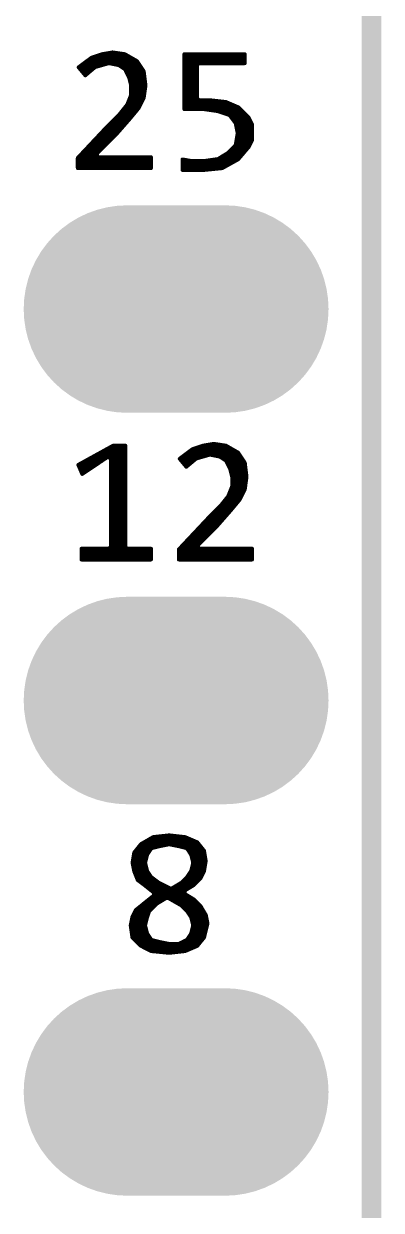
# Model space of a CAD drawing. Extents: x 17.6 to 58.9, y 21.2 to 90.7.
# Drawn here: x 48.54 to 50.86, y 51 to 58.7 of the extents above; entities that cross this region are included whole.
import ezdxf

# ---------------------------------------------------------------- set-up
doc = ezdxf.new("R2010")
doc.units = 0
doc.header["$MEASUREMENT"] = 0
doc.layers.get('0').update_dxf_attribs({"linetype": 'CONTINUOUS'})
doc.layers.add('SILKTOP_PHO', color=251, linetype='CONTINUOUS')

# ---------------------------------------------------------------- blocks, each defined once
blk = doc.blocks.new('ROUND_1')
at = {"const_width": 0.0127}
blk.add_lwpolyline([(-0.00635, 0, 1), (0.00635, 0, 1)], format="xyb", close=True, dxfattribs=at)
blk = doc.blocks.new('OBLONG_245')
at = {"const_width": 1.3462}
blk.add_lwpolyline([(0.3175, 0), (-0.3175, 0)], dxfattribs=at)
at = {"const_width": 0.6731}
for points in [[(-0.65405, 0, 1), (0.01905, 0, 1)], [(-0.01905, 0, 1), (0.65405, 0, 1)]]:
    blk.add_lwpolyline(points, format="xyb", close=True, dxfattribs=at)

msp = doc.modelspace()

# ---------------------------------------------------------------- linework, layer by layer
at = {"const_width": 0.127}
msp.add_lwpolyline([(50.8, 25.900126), (50.8, 73.159874)], dxfattribs=at)
at = {"layer": 'SILKTOP_PHO'}
for points, const_width in [([(50.8, 25.900126), (50.8, 73.159874)], 0.127), ([(49.11725, 58.51017), (49.048416, 58.498486)], 0.0254), ([(49.0728, 58.434732), (49.0728, 58.50255)], 0.0254), ([(49.0982, 58.439304), (49.0982, 58.506868)], 0.0254), ([(49.196498, 58.49874), (49.11725, 58.51017)], 0.0254), ([(49.1236, 58.434224), (49.1236, 58.509154)], 0.0254), ([(49.149, 58.429144), (49.149, 58.505598)], 0.0254), ([(49.1744, 58.416444), (49.1744, 58.501788)], 0.0254), ([(49.275238, 58.453782), (49.196498, 58.49874)], 0.0254), ([(48.979836, 58.475626), (48.896524, 58.413396)], 0.0254), ([(48.9204, 58.384694), (48.9204, 58.431176)], 0.0254), ([(48.9458, 58.366914), (48.9458, 58.450226)], 0.0254), ([(48.9712, 58.387996), (48.9712, 58.469276)], 0.0254), ([(49.048416, 58.498486), (48.979836, 58.475626)], 0.0254), ([(48.9966, 58.409332), (48.9966, 58.481214)], 0.0254), ([(49.005998, 58.415682), (49.089564, 58.439558)], 0.0254), ([(49.022, 58.420254), (49.022, 58.48985)], 0.0254), ([(49.0474, 58.42762), (49.0474, 58.498232)], 0.0254), ([(49.089564, 58.439558), (49.09566, 58.439812)], 0.0254), ([(49.09566, 58.439812), (49.15535, 58.427874)], 0.0254), ([(49.15535, 58.427874), (49.159922, 58.426096)], 0.0254), ([(49.159922, 58.426096), (49.195736, 58.40222)], 0.0254), ([(49.1998, 58.397648), (49.1998, 58.496708)], 0.0254), ([(49.2252, 58.345578), (49.2252, 58.48223)], 0.0254), ([(49.2506, 58.106056), (49.2506, 58.467752)], 0.0254), ([(49.319688, 58.38698), (49.275238, 58.453782)], 0.0254), ([(49.276, 58.136536), (49.276, 58.452766)], 0.0254), ([(49.976024, 58.498232), (49.583594, 58.498232)], 0.0254), ([(49.583594, 58.498232), (49.583594, 58.141616)], 0.0254), ([(49.6062, 58.141616), (49.6062, 58.498232)], 0.0254), ([(49.6316, 58.141616), (49.6316, 58.498232)], 0.0254), ([(49.657, 58.141616), (49.657, 58.498232)], 0.0254), ([(49.665636, 58.427366), (49.678336, 58.440066)], 0.0254), ([(49.665636, 58.212482), (49.665636, 58.427366)], 0.0254), ([(49.678336, 58.440066), (49.976024, 58.440066)], 0.0254), ([(49.6824, 58.440066), (49.6824, 58.498232)], 0.0254), ([(49.7078, 58.440066), (49.7078, 58.498232)], 0.0254), ([(49.7332, 58.440066), (49.7332, 58.498232)], 0.0254), ([(49.7586, 58.440066), (49.7586, 58.498232)], 0.0254), ([(49.784, 58.440066), (49.784, 58.498232)], 0.0254), ([(49.8094, 58.440066), (49.8094, 58.498232)], 0.0254), ([(49.8348, 58.440066), (49.8348, 58.498232)], 0.0254), ([(49.8602, 58.440066), (49.8602, 58.498232)], 0.0254), ([(49.8856, 58.440066), (49.8856, 58.498232)], 0.0254), ([(49.911, 58.440066), (49.911, 58.498232)], 0.0254), ([(49.9364, 58.440066), (49.9364, 58.498232)], 0.0254), ([(49.9618, 58.440066), (49.9618, 58.498232)], 0.0254), ([(49.976024, 58.440066), (49.976024, 58.498232)], 0.0254), ([(48.896524, 58.413396), (48.939704, 58.36158)], 0.0254), ([(48.939704, 58.36158), (49.001426, 58.413142)], 0.0254), ([(49.001426, 58.413142), (49.005998, 58.415682)], 0.0254), ([(49.195736, 58.40222), (49.200054, 58.39714)], 0.0254), ([(49.200054, 58.39714), (49.22393, 58.349388)], 0.0254), ([(49.22393, 58.349388), (49.224946, 58.346848)], 0.0254), ([(49.224946, 58.346848), (49.236884, 58.299096)], 0.0254), ([(49.3014, 58.179716), (49.3014, 58.414666)], 0.0254), ([(49.331118, 58.296048), (49.319688, 58.38698)], 0.0254), ([(49.236884, 58.299096), (49.237138, 58.296048)], 0.0254), ([(49.237138, 58.296048), (49.237138, 58.236358)], 0.0254), ([(49.319688, 58.216292), (49.331118, 58.296048)], 0.0254), ([(49.3268, 58.266076), (49.3268, 58.330592)], 0.0254), ([(49.236376, 58.231532), (49.2125, 58.171842)], 0.0254), ([(49.2252, 58.075576), (49.2252, 58.203846)], 0.0254), ([(49.237138, 58.236358), (49.236376, 58.231532)], 0.0254), ([(49.285398, 58.147712), (49.319688, 58.216292)], 0.0254), ([(49.678336, 58.199782), (49.665636, 58.212482)], 0.0254), ([(49.749202, 58.199782), (49.678336, 58.199782)], 0.0254), ([(49.6824, 58.141616), (49.6824, 58.199782)], 0.0254), ([(49.7078, 58.141616), (49.7078, 58.199782)], 0.0254), ([(49.7332, 58.139076), (49.7332, 58.199782)], 0.0254), ([(49.854104, 58.188098), (49.749202, 58.199782)], 0.0254), ([(49.7586, 58.135266), (49.7586, 58.198766)], 0.0254), ([(49.784, 58.13171), (49.784, 58.195972)], 0.0254), ([(49.8094, 58.126376), (49.8094, 58.193178)], 0.0254), ([(49.210468, 58.168794), (49.162716, 58.109104)], 0.0254), ([(49.1744, 58.017664), (49.1744, 58.123582)], 0.0254), ([(49.1998, 58.04662), (49.1998, 58.155332)], 0.0254), ([(49.2125, 58.171842), (49.210468, 58.168794)], 0.0254), ([(49.226724, 58.077354), (49.285398, 58.147712)], 0.0254), ([(49.583594, 58.141616), (49.71415, 58.141616)], 0.0254), ([(49.71415, 58.141616), (49.715928, 58.141362)], 0.0254), ([(49.715928, 58.141362), (49.799494, 58.129424)], 0.0254), ([(49.799494, 58.129424), (49.80178, 58.128916)], 0.0254), ([(49.80178, 58.128916), (49.873408, 58.10504)], 0.0254), ([(49.8348, 58.117994), (49.8348, 58.19013)], 0.0254), ([(49.933606, 58.154062), (49.854104, 58.188098)], 0.0254), ([(49.8602, 58.109358), (49.8602, 58.185558)], 0.0254), ([(49.8856, 58.092594), (49.8856, 58.174636)], 0.0254), ([(49.911, 58.058558), (49.911, 58.163714)], 0.0254), ([(50.002186, 58.085482), (49.933606, 58.154062)], 0.0254), ([(49.9364, 57.820814), (49.9364, 58.151268)], 0.0254), ([(49.9618, 57.850278), (49.9618, 58.125868)], 0.0254), ([(49.161954, 58.108088), (49.078388, 58.024522)], 0.0254), ([(49.0982, 57.936892), (49.0982, 58.044334)], 0.0254), ([(49.1236, 57.962292), (49.1236, 58.069734)], 0.0254), ([(49.143666, 57.982358), (49.226724, 58.077354)], 0.0254), ([(49.149, 57.988454), (49.149, 58.095134)], 0.0254), ([(49.162716, 58.109104), (49.161954, 58.108088)], 0.0254), ([(49.873408, 58.10504), (49.879504, 58.100722)], 0.0254), ([(49.879504, 58.100722), (49.915318, 58.05297)], 0.0254), ([(49.915318, 58.05297), (49.917604, 58.04789)], 0.0254), ([(49.917604, 58.04789), (49.929542, 57.9882)], 0.0254), ([(49.9872, 57.879996), (49.9872, 58.100468)], 0.0254), ([(50.023776, 58.042302), (50.002186, 58.085482)], 0.0254), ([(50.0126, 57.918604), (50.0126, 58.064654)], 0.0254), ([(50.023776, 57.940956), (50.023776, 58.042302)], 0.0254), ([(49.078388, 58.024522), (48.890936, 57.825386)], 0.0254), ([(49.012602, 57.851294), (49.143666, 57.982358)], 0.0254), ([(49.022, 57.860692), (49.022, 57.964578)], 0.0254), ([(49.0474, 57.886092), (49.0474, 57.991502)], 0.0254), ([(49.0728, 57.911492), (49.0728, 58.01868)], 0.0254), ([(49.929542, 57.983628), (49.917604, 57.912)], 0.0254), ([(49.929542, 57.9882), (49.929796, 57.98566)], 0.0254), ([(49.929796, 57.98566), (49.929542, 57.983628)], 0.0254), ([(48.9458, 57.7596), (48.9458, 57.883552)], 0.0254), ([(48.9712, 57.7596), (48.9712, 57.91073)], 0.0254), ([(48.9966, 57.7596), (48.9966, 57.937654)], 0.0254), ([(49.914048, 57.904888), (49.866296, 57.857136)], 0.0254), ([(49.911, 57.804304), (49.911, 57.90184)], 0.0254), ([(49.917604, 57.912), (49.914048, 57.904888)], 0.0254), ([(49.932844, 57.816496), (50.001932, 57.897268)], 0.0254), ([(50.001932, 57.897268), (50.023776, 57.940956)], 0.0254), ([(48.890936, 57.825386), (48.890936, 57.7596)], 0.0254), ([(48.895, 57.7596), (48.895, 57.829704)], 0.0254), ([(48.9204, 57.7596), (48.9204, 57.856628)], 0.0254), ([(49.021492, 57.829704), (49.012602, 57.851294)], 0.0254), ([(49.366932, 57.829704), (49.021492, 57.829704)], 0.0254), ([(49.022, 57.7596), (49.022, 57.829704)], 0.0254), ([(49.0474, 57.7596), (49.0474, 57.829704)], 0.0254), ([(49.0728, 57.7596), (49.0728, 57.829704)], 0.0254), ([(49.0982, 57.7596), (49.0982, 57.829704)], 0.0254), ([(49.1236, 57.7596), (49.1236, 57.829704)], 0.0254), ([(49.149, 57.7596), (49.149, 57.829704)], 0.0254), ([(49.1744, 57.7596), (49.1744, 57.829704)], 0.0254), ([(49.1998, 57.7596), (49.1998, 57.829704)], 0.0254), ([(49.2252, 57.7596), (49.2252, 57.829704)], 0.0254), ([(49.2506, 57.7596), (49.2506, 57.829704)], 0.0254), ([(49.276, 57.7596), (49.276, 57.829704)], 0.0254), ([(49.3014, 57.7596), (49.3014, 57.829704)], 0.0254), ([(49.3268, 57.7596), (49.3268, 57.829704)], 0.0254), ([(49.3522, 57.7596), (49.3522, 57.829704)], 0.0254), ([(49.366932, 57.7596), (49.366932, 57.829704)], 0.0254), ([(49.628298, 57.805828), (49.571656, 57.81548)], 0.0254), ([(49.571656, 57.81548), (49.571656, 57.747662)], 0.0254), ([(49.5808, 57.747662), (49.5808, 57.813956)], 0.0254), ([(49.6062, 57.747662), (49.6062, 57.809638)], 0.0254), ([(49.630584, 57.805828), (49.628298, 57.805828)], 0.0254), ([(49.71415, 57.805828), (49.630584, 57.805828)], 0.0254), ([(49.6316, 57.747662), (49.6316, 57.805828)], 0.0254), ([(49.657, 57.747662), (49.657, 57.805828)], 0.0254), ([(49.6824, 57.747662), (49.6824, 57.805828)], 0.0254), ([(49.7078, 57.747662), (49.7078, 57.805828)], 0.0254), ([(49.715928, 57.805828), (49.71415, 57.805828)], 0.0254), ([(49.799494, 57.817766), (49.715928, 57.805828)], 0.0254), ([(49.7332, 57.74944), (49.7332, 57.808368)], 0.0254), ([(49.7586, 57.75198), (49.7586, 57.811924)], 0.0254), ([(49.784, 57.75452), (49.784, 57.81548)], 0.0254), ([(49.804066, 57.819544), (49.799494, 57.817766)], 0.0254), ([(49.863756, 57.855358), (49.804066, 57.819544)], 0.0254), ([(49.8094, 57.75706), (49.8094, 57.822592)], 0.0254), ([(49.829466, 57.759092), (49.932844, 57.816496)], 0.0254), ([(49.8348, 57.76214), (49.8348, 57.837832)], 0.0254), ([(49.8602, 57.77611), (49.8602, 57.853072)], 0.0254), ([(49.866296, 57.857136), (49.863756, 57.855358)], 0.0254), ([(49.8856, 57.790334), (49.8856, 57.87644)], 0.0254), ([(48.890936, 57.7596), (49.366932, 57.7596)], 0.0254), ([(49.571656, 57.747662), (49.713388, 57.747662)], 0.0254), ([(49.713388, 57.747662), (49.829466, 57.759092)], 0.0254), ([(49.120298, 55.958232), (48.894492, 55.834026)], 0.0254), ([(49.1998, 55.958232), (49.120298, 55.958232)], 0.0254), ([(49.1236, 55.2196), (49.1236, 55.958232)], 0.0254), ([(49.149, 55.2196), (49.149, 55.958232)], 0.0254), ([(49.1744, 55.2196), (49.1744, 55.958232)], 0.0254), ([(49.1998, 55.302404), (49.1998, 55.958232)], 0.0254), ([(49.1998, 55.2196), (49.1998, 55.958232)], 0.0254), ([(49.70526, 55.958486), (49.636426, 55.935626)], 0.0254), ([(49.77384, 55.97017), (49.70526, 55.958486)], 0.0254), ([(49.7078, 55.888636), (49.7078, 55.958994)], 0.0254), ([(49.7332, 55.895748), (49.7332, 55.963312)], 0.0254), ([(49.7586, 55.898542), (49.7586, 55.96763)], 0.0254), ([(49.853088, 55.95874), (49.77384, 55.97017)], 0.0254), ([(49.784, 55.893462), (49.784, 55.968646)], 0.0254), ([(49.8094, 55.888382), (49.8094, 55.96509)], 0.0254), ([(49.8348, 55.873904), (49.8348, 55.96128)], 0.0254), ([(49.932082, 55.913782), (49.853088, 55.95874)], 0.0254), ([(48.919638, 55.775098), (49.086008, 55.886096)], 0.0254), ([(48.9966, 55.826406), (48.9966, 55.89016)], 0.0254), ([(49.022, 55.84317), (49.022, 55.90413)], 0.0254), ([(49.0474, 55.860188), (49.0474, 55.9181)], 0.0254), ([(49.0728, 55.877206), (49.0728, 55.93207)], 0.0254), ([(49.086008, 55.886096), (49.10582, 55.875428)], 0.0254), ([(49.0982, 55.887112), (49.0982, 55.94604)], 0.0254), ([(49.636426, 55.935626), (49.553368, 55.873396)], 0.0254), ([(49.5808, 55.840376), (49.5808, 55.89397)], 0.0254), ([(49.6062, 55.829962), (49.6062, 55.91302)], 0.0254), ([(49.6316, 55.851044), (49.6316, 55.93207)], 0.0254), ([(49.657, 55.87238), (49.657, 55.942484)], 0.0254), ([(49.662842, 55.875682), (49.746408, 55.899558)], 0.0254), ([(49.6824, 55.88127), (49.6824, 55.95112)], 0.0254), ([(49.746408, 55.899558), (49.75225, 55.899812)], 0.0254), ([(49.75225, 55.899812), (49.812194, 55.887874)], 0.0254), ([(49.812194, 55.887874), (49.816512, 55.886096)], 0.0254), ([(49.816512, 55.886096), (49.852326, 55.86222)], 0.0254), ([(49.8602, 55.850282), (49.8602, 55.954676)], 0.0254), ([(49.8856, 55.790846), (49.8856, 55.940198)], 0.0254), ([(49.911, 55.570374), (49.911, 55.92572)], 0.0254), ([(49.976532, 55.84698), (49.932082, 55.913782)], 0.0254), ([(49.9364, 55.600854), (49.9364, 55.907178)], 0.0254), ([(48.894492, 55.834026), (48.919638, 55.775098)], 0.0254), ([(48.895, 55.832756), (48.895, 55.83428)], 0.0254), ([(48.9204, 55.775606), (48.9204, 55.84825)], 0.0254), ([(48.9458, 55.79237), (48.9458, 55.86222)], 0.0254), ([(48.9712, 55.809388), (48.9712, 55.87619)], 0.0254), ([(49.10582, 55.875428), (49.10582, 55.302404)], 0.0254), ([(49.553368, 55.873396), (49.596294, 55.82158)], 0.0254), ([(49.5554, 55.870856), (49.5554, 55.87492)], 0.0254), ([(49.596294, 55.82158), (49.65827, 55.873142)], 0.0254), ([(49.65827, 55.873142), (49.662842, 55.875682)], 0.0254), ([(49.852326, 55.86222), (49.856644, 55.85714)], 0.0254), ([(49.856644, 55.85714), (49.88052, 55.809388)], 0.0254), ([(49.88052, 55.809388), (49.881536, 55.806848)], 0.0254), ([(49.881536, 55.806848), (49.893474, 55.759096)], 0.0254), ([(49.9618, 55.647082), (49.9618, 55.869078)], 0.0254), ([(49.987708, 55.756048), (49.976532, 55.84698)], 0.0254), ([(49.893474, 55.759096), (49.893982, 55.756048)], 0.0254), ([(49.893982, 55.756048), (49.893982, 55.696358)], 0.0254), ([(49.976532, 55.676292), (49.987708, 55.756048)], 0.0254), ([(49.9872, 55.751984), (49.9872, 55.761128)], 0.0254), ([(49.892966, 55.691532), (49.86909, 55.631842)], 0.0254), ([(49.8856, 55.539894), (49.8856, 55.67299)], 0.0254), ([(49.893982, 55.696358), (49.892966, 55.691532)], 0.0254), ([(49.942242, 55.607712), (49.976532, 55.676292)], 0.0254), ([(49.867312, 55.628794), (49.81956, 55.569104)], 0.0254), ([(49.8348, 55.481728), (49.8348, 55.588154)], 0.0254), ([(49.8602, 55.510684), (49.8602, 55.619904)], 0.0254), ([(49.86909, 55.631842), (49.867312, 55.628794)], 0.0254), ([(49.883568, 55.537354), (49.942242, 55.607712)], 0.0254), ([(49.818544, 55.568088), (49.735232, 55.484522)], 0.0254), ([(49.7586, 55.400702), (49.7586, 55.50789)], 0.0254), ([(49.784, 55.426102), (49.784, 55.53329)], 0.0254), ([(49.800256, 55.442358), (49.883568, 55.537354)], 0.0254), ([(49.8094, 55.452772), (49.8094, 55.55869)], 0.0254), ([(49.81956, 55.569104), (49.818544, 55.568088)], 0.0254), ([(49.735232, 55.484522), (49.54778, 55.285386)], 0.0254), ([(49.669192, 55.311294), (49.800256, 55.442358)], 0.0254), ([(49.6824, 55.324502), (49.6824, 55.428388)], 0.0254), ([(49.7078, 55.349902), (49.7078, 55.455566)], 0.0254), ([(49.7332, 55.375302), (49.7332, 55.48249)], 0.0254), ([(49.6062, 55.2196), (49.6062, 55.347616)], 0.0254), ([(49.6316, 55.2196), (49.6316, 55.37454)], 0.0254), ([(49.657, 55.2196), (49.657, 55.401464)], 0.0254), ([(49.09312, 55.289704), (48.914812, 55.289704)], 0.0254), ([(48.914812, 55.289704), (48.914812, 55.2196)], 0.0254), ([(48.9204, 55.2196), (48.9204, 55.289704)], 0.0254), ([(48.9458, 55.2196), (48.9458, 55.289704)], 0.0254), ([(48.9712, 55.2196), (48.9712, 55.289704)], 0.0254), ([(48.9966, 55.2196), (48.9966, 55.289704)], 0.0254), ([(49.022, 55.2196), (49.022, 55.289704)], 0.0254), ([(49.0474, 55.2196), (49.0474, 55.289704)], 0.0254), ([(49.0728, 55.2196), (49.0728, 55.289704)], 0.0254), ([(49.10582, 55.302404), (49.09312, 55.289704)], 0.0254), ([(49.0982, 55.2196), (49.0982, 55.29072)], 0.0254), ([(49.2125, 55.289704), (49.1998, 55.302404)], 0.0254), ([(49.366932, 55.289704), (49.2125, 55.289704)], 0.0254), ([(49.2252, 55.2196), (49.2252, 55.289704)], 0.0254), ([(49.2506, 55.2196), (49.2506, 55.289704)], 0.0254), ([(49.276, 55.2196), (49.276, 55.289704)], 0.0254), ([(49.3014, 55.2196), (49.3014, 55.289704)], 0.0254), ([(49.3268, 55.2196), (49.3268, 55.289704)], 0.0254), ([(49.3522, 55.2196), (49.3522, 55.289704)], 0.0254), ([(49.366932, 55.2196), (49.366932, 55.289704)], 0.0254), ([(49.54778, 55.285386), (49.54778, 55.2196)], 0.0254), ([(49.5554, 55.2196), (49.5554, 55.293514)], 0.0254), ([(49.5808, 55.2196), (49.5808, 55.320438)], 0.0254), ([(49.678336, 55.289704), (49.669192, 55.311294)], 0.0254), ([(50.023776, 55.289704), (49.678336, 55.289704)], 0.0254), ([(49.6824, 55.2196), (49.6824, 55.289704)], 0.0254), ([(49.7078, 55.2196), (49.7078, 55.289704)], 0.0254), ([(49.7332, 55.2196), (49.7332, 55.289704)], 0.0254), ([(49.7586, 55.2196), (49.7586, 55.289704)], 0.0254), ([(49.784, 55.2196), (49.784, 55.289704)], 0.0254), ([(49.8094, 55.2196), (49.8094, 55.289704)], 0.0254), ([(49.8348, 55.2196), (49.8348, 55.289704)], 0.0254), ([(49.8602, 55.2196), (49.8602, 55.289704)], 0.0254), ([(49.8856, 55.2196), (49.8856, 55.289704)], 0.0254), ([(49.911, 55.2196), (49.911, 55.289704)], 0.0254), ([(49.9364, 55.2196), (49.9364, 55.289704)], 0.0254), ([(49.9618, 55.2196), (49.9618, 55.289704)], 0.0254), ([(49.9872, 55.2196), (49.9872, 55.289704)], 0.0254), ([(50.0126, 55.2196), (50.0126, 55.289704)], 0.0254), ([(50.023776, 55.2196), (50.023776, 55.289704)], 0.0254), ([(48.914812, 55.2196), (49.366932, 55.2196)], 0.0254), ([(49.54778, 55.2196), (50.023776, 55.2196)], 0.0254), ([(49.381156, 53.41874), (49.301908, 53.373274)], 0.0254), ([(49.484534, 53.43017), (49.381156, 53.41874)], 0.0254), ([(49.403, 53.354986), (49.403, 53.421026)], 0.0254), ([(49.4284, 53.361082), (49.4284, 53.42382)], 0.0254), ([(49.4538, 53.366162), (49.4538, 53.426614)], 0.0254), ([(49.4792, 53.371242), (49.4792, 53.429408)], 0.0254), ([(49.588674, 53.418486), (49.484534, 53.43017)], 0.0254), ([(49.5046, 53.368194), (49.5046, 53.427884)], 0.0254), ([(49.53, 53.363114), (49.53, 53.42509)], 0.0254), ([(49.5554, 53.35778), (49.5554, 53.422296)], 0.0254), ([(49.5808, 53.35143), (49.5808, 53.419502)], 0.0254), ([(49.667668, 53.384704), (49.588674, 53.418486)], 0.0254), ([(49.301908, 53.373274), (49.257712, 53.318156)], 0.0254), ([(49.276, 53.15077), (49.276, 53.341016)], 0.0254), ([(49.3014, 53.124608), (49.3014, 53.372766)], 0.0254), ([(49.3268, 53.105304), (49.3268, 53.387498)], 0.0254), ([(49.342802, 53.306726), (49.366678, 53.34254)], 0.0254), ([(49.3522, 53.32095), (49.3522, 53.401976)], 0.0254), ([(49.366678, 53.34254), (49.374044, 53.347874)], 0.0254), ([(49.374044, 53.347874), (49.421796, 53.359812)], 0.0254), ([(49.3776, 53.348636), (49.3776, 53.416708)], 0.0254), ([(49.421796, 53.359812), (49.422304, 53.359812)], 0.0254), ([(49.422304, 53.359812), (49.481994, 53.37175)], 0.0254), ([(49.481994, 53.37175), (49.487074, 53.37175)], 0.0254), ([(49.487074, 53.37175), (49.546764, 53.359812)], 0.0254), ([(49.546764, 53.359812), (49.547272, 53.359812)], 0.0254), ([(49.547272, 53.359812), (49.595024, 53.347874)], 0.0254), ([(49.595024, 53.347874), (49.602644, 53.34254)], 0.0254), ([(49.602644, 53.34254), (49.62652, 53.306726)], 0.0254), ([(49.6062, 53.337206), (49.6062, 53.41112)], 0.0254), ([(49.6316, 53.289454), (49.6316, 53.400198)], 0.0254), ([(49.657, 53.119782), (49.657, 53.389276)], 0.0254), ([(49.711356, 53.330094), (49.667668, 53.384704)], 0.0254), ([(49.6824, 53.145182), (49.6824, 53.366416)], 0.0254), ([(49.257712, 53.318156), (49.24679, 53.252116)], 0.0254), ([(49.2506, 53.232812), (49.2506, 53.27523)], 0.0254), ([(49.329086, 53.25491), (49.341024, 53.302662)], 0.0254), ([(49.341024, 53.302662), (49.342802, 53.306726)], 0.0254), ([(49.62652, 53.306726), (49.628298, 53.302662)], 0.0254), ([(49.628298, 53.302662), (49.640236, 53.25491)], 0.0254), ([(49.7078, 53.189378), (49.7078, 53.334666)], 0.0254), ([(49.711102, 53.196236), (49.722532, 53.2638)], 0.0254), ([(49.722532, 53.2638), (49.711356, 53.330094)], 0.0254), ([(49.24679, 53.252116), (49.257966, 53.195728)], 0.0254), ([(49.257966, 53.195728), (49.280064, 53.14061)], 0.0254), ([(49.329086, 53.248814), (49.329086, 53.25491)], 0.0254), ([(49.341024, 53.201062), (49.329086, 53.248814)], 0.0254), ([(49.342802, 53.196998), (49.341024, 53.201062)], 0.0254), ([(49.366678, 53.161184), (49.342802, 53.196998)], 0.0254), ([(49.62652, 53.196998), (49.602644, 53.161184)], 0.0254), ([(49.628298, 53.201062), (49.62652, 53.196998)], 0.0254), ([(49.640236, 53.248814), (49.628298, 53.201062)], 0.0254), ([(49.6316, 53.099462), (49.6316, 53.214524)], 0.0254), ([(49.640236, 53.25491), (49.640236, 53.248814)], 0.0254), ([(49.689004, 53.15204), (49.711102, 53.196236)], 0.0254), ([(49.280064, 53.14061), (49.325022, 53.106828)], 0.0254), ([(49.3522, 53.084984), (49.3522, 53.182774)], 0.0254), ([(49.369472, 53.158136), (49.366678, 53.161184)], 0.0254), ([(49.417224, 53.122322), (49.369472, 53.158136)], 0.0254), ([(49.3776, 53.064664), (49.3776, 53.15204)], 0.0254), ([(49.403, 52.985162), (49.403, 53.13299)], 0.0254), ([(49.419256, 53.121052), (49.417224, 53.122322)], 0.0254), ([(49.490884, 53.085238), (49.419256, 53.121052)], 0.0254), ([(49.4284, 53.001418), (49.4284, 53.11648)], 0.0254), ([(49.562766, 53.12156), (49.503076, 53.085746)], 0.0254), ([(49.5554, 52.980336), (49.5554, 53.117242)], 0.0254), ([(49.565306, 53.123592), (49.562766, 53.12156)], 0.0254), ([(49.60112, 53.159406), (49.565306, 53.123592)], 0.0254), ([(49.5808, 53.066696), (49.5808, 53.139086)], 0.0254), ([(49.602644, 53.161184), (49.60112, 53.159406)], 0.0254), ([(49.6062, 53.084222), (49.6062, 53.166518)], 0.0254), ([(49.643792, 53.106828), (49.689004, 53.15204)], 0.0254), ([(49.384966, 53.03901), (49.267872, 52.945284)], 0.0254), ([(49.325022, 53.106828), (49.325276, 53.106574)], 0.0254), ([(49.325276, 53.106574), (49.384966, 53.058822)], 0.0254), ([(49.3776, 52.959762), (49.3776, 53.032914)], 0.0254), ([(49.384966, 53.058822), (49.384966, 53.03901)], 0.0254), ([(49.4538, 53.016658), (49.4538, 53.10378)], 0.0254), ([(49.4792, 53.024024), (49.4792, 53.09108)], 0.0254), ([(49.503076, 53.085746), (49.490884, 53.085238)], 0.0254), ([(49.5046, 53.009546), (49.5046, 53.086762)], 0.0254), ([(49.53, 52.994814), (49.53, 53.102002)], 0.0254), ([(49.5808, 52.958746), (49.5808, 53.055012)], 0.0254), ([(49.585626, 53.071776), (49.643792, 53.106828)], 0.0254), ([(49.585626, 53.049932), (49.585626, 53.071776)], 0.0254), ([(49.643792, 53.01488), (49.585626, 53.049932)], 0.0254), ([(49.6062, 52.93106), (49.6062, 53.037486)], 0.0254), ([(49.3014, 52.712874), (49.3014, 52.971954)], 0.0254), ([(49.3268, 52.700174), (49.3268, 52.992274)], 0.0254), ([(49.3522, 52.930552), (49.3522, 53.012594)], 0.0254), ([(49.356264, 52.938426), (49.404016, 52.986178)], 0.0254), ([(49.404016, 52.986178), (49.406302, 52.98821)], 0.0254), ([(49.406302, 52.98821), (49.466246, 53.024024)], 0.0254), ([(49.466246, 53.024024), (49.478946, 53.024024)], 0.0254), ([(49.478946, 53.024024), (49.562512, 52.976272)], 0.0254), ([(49.562512, 52.976272), (49.565306, 52.97424)], 0.0254), ([(49.565306, 52.97424), (49.60112, 52.938426)], 0.0254), ([(49.6316, 52.883308), (49.6316, 53.022246)], 0.0254), ([(49.689512, 52.969414), (49.643792, 53.01488)], 0.0254), ([(49.657, 52.708556), (49.657, 53.001926)], 0.0254), ([(49.6824, 52.731416), (49.6824, 52.976526)], 0.0254), ([(49.723294, 52.912772), (49.689512, 52.969414)], 0.0254), ([(49.246028, 52.901342), (49.234852, 52.845462)], 0.0254), ([(49.267872, 52.945284), (49.246028, 52.901342)], 0.0254), ([(49.2506, 52.76342), (49.2506, 52.91074)], 0.0254), ([(49.276, 52.73802), (49.276, 52.951634)], 0.0254), ([(49.329086, 52.849018), (49.341024, 52.89677)], 0.0254), ([(49.341024, 52.89677), (49.341278, 52.897786)], 0.0254), ([(49.341278, 52.897786), (49.353216, 52.9336)], 0.0254), ([(49.353216, 52.9336), (49.356264, 52.938426)], 0.0254), ([(49.60112, 52.938426), (49.602644, 52.936648)], 0.0254), ([(49.602644, 52.936648), (49.62652, 52.900834)], 0.0254), ([(49.62652, 52.900834), (49.628298, 52.89677)], 0.0254), ([(49.628298, 52.89677), (49.640236, 52.849018)], 0.0254), ([(49.7078, 52.763166), (49.7078, 52.93868)], 0.0254), ([(49.734216, 52.858162), (49.723294, 52.912772)], 0.0254), ([(49.234852, 52.845462), (49.245774, 52.768246)], 0.0254), ([(49.329086, 52.842922), (49.329086, 52.849018)], 0.0254), ([(49.341024, 52.79517), (49.329086, 52.842922)], 0.0254), ([(49.640236, 52.842922), (49.628298, 52.79517)], 0.0254), ([(49.6316, 52.697634), (49.6316, 52.808378)], 0.0254), ([(49.640236, 52.849018), (49.640236, 52.842922)], 0.0254), ([(49.711864, 52.767992), (49.734216, 52.858162)], 0.0254), ([(49.7332, 52.853844), (49.7332, 52.863496)], 0.0254), ([(49.245774, 52.768246), (49.301146, 52.713128)], 0.0254), ([(49.342802, 52.791106), (49.341024, 52.79517)], 0.0254), ([(49.366678, 52.755292), (49.342802, 52.791106)], 0.0254), ([(49.3522, 52.687474), (49.3522, 52.776882)], 0.0254), ([(49.374044, 52.749958), (49.366678, 52.755292)], 0.0254), ([(49.421796, 52.73802), (49.374044, 52.749958)], 0.0254), ([(49.3776, 52.67833), (49.3776, 52.749196)], 0.0254), ([(49.403, 52.67579), (49.403, 52.742846)], 0.0254), ([(49.422304, 52.73802), (49.421796, 52.73802)], 0.0254), ([(49.481994, 52.726082), (49.422304, 52.73802)], 0.0254), ([(49.4284, 52.67325), (49.4284, 52.73675)], 0.0254), ([(49.4538, 52.67071), (49.4538, 52.73167)], 0.0254), ([(49.4792, 52.66817), (49.4792, 52.72659)], 0.0254), ([(49.484534, 52.725828), (49.481994, 52.726082)], 0.0254), ([(49.544224, 52.725828), (49.484534, 52.725828)], 0.0254), ([(49.5046, 52.669948), (49.5046, 52.725828)], 0.0254), ([(49.53, 52.672742), (49.53, 52.725828)], 0.0254), ([(49.550066, 52.727098), (49.544224, 52.725828)], 0.0254), ([(49.597818, 52.750974), (49.550066, 52.727098)], 0.0254), ([(49.5554, 52.675536), (49.5554, 52.729892)], 0.0254), ([(49.5808, 52.67833), (49.5808, 52.742592)], 0.0254), ([(49.602644, 52.755292), (49.597818, 52.750974)], 0.0254), ([(49.62652, 52.791106), (49.602644, 52.755292)], 0.0254), ([(49.6062, 52.686712), (49.6062, 52.760626)], 0.0254), ([(49.628298, 52.79517), (49.62652, 52.791106)], 0.0254), ([(49.667668, 52.713128), (49.711864, 52.767992)], 0.0254), ([(49.301146, 52.713128), (49.36871, 52.679092)], 0.0254), ([(49.36871, 52.679092), (49.484534, 52.667662)], 0.0254), ([(49.484534, 52.667662), (49.588674, 52.679092)], 0.0254), ([(49.588674, 52.679092), (49.667668, 52.713128)], 0.0254)]:
    msp.add_lwpolyline(points, dxfattribs=dict(at, const_width=const_width))

# ---------------------------------------------------------------- block references
for p in [(49.53, 56.844946), (49.53, 54.304946), (49.53, 51.764946)]:
    msp.add_blockref('OBLONG_245', p)
for p in [(49.0728, 58.50255), (49.0982, 58.506868), (49.11725, 58.51017), (49.1236, 58.509154), (49.149, 58.505598), (49.1744, 58.501788), (49.196498, 58.49874), (48.9204, 58.431176), (48.9458, 58.450226), (48.9712, 58.469276), (48.979836, 58.475626), (48.9966, 58.481214), (49.022, 58.48985), (49.0474, 58.498232), (49.0474, 58.42762), (49.048416, 58.498486), (49.0728, 58.434732), (49.089564, 58.439558), (49.09566, 58.439812), (49.0982, 58.439304), (49.1236, 58.434224), (49.149, 58.429144), (49.15535, 58.427874), (49.159922, 58.426096), (49.1998, 58.496708), (49.2252, 58.48223), (49.2506, 58.467752), (49.275238, 58.453782), (49.276, 58.452766), (49.583594, 58.498232), (49.6062, 58.498232), (49.6316, 58.498232), (49.657, 58.498232), (49.665636, 58.427366), (49.678336, 58.440066), (49.6824, 58.498232), (49.6824, 58.440066), (49.7078, 58.498232), (49.7078, 58.440066), (49.7332, 58.498232), (49.7332, 58.440066), (49.7586, 58.498232), (49.7586, 58.440066), (49.784, 58.498232), (49.784, 58.440066), (49.8094, 58.498232), (49.8094, 58.440066), (49.8348, 58.498232), (49.8348, 58.440066), (49.8602, 58.498232), (49.8602, 58.440066), (49.8856, 58.498232), (49.8856, 58.440066), (49.911, 58.498232), (49.911, 58.440066), (49.9364, 58.498232), (49.9364, 58.440066), (49.9618, 58.498232), (49.9618, 58.440066), (49.976024, 58.498232), (49.976024, 58.440066), (48.896524, 58.413396), (48.9204, 58.384694), (48.939704, 58.36158), (48.9458, 58.366914), (48.9712, 58.387996), (48.9966, 58.409332), (49.001426, 58.413142), (49.005998, 58.415682), (49.022, 58.420254), (49.1744, 58.416444), (49.195736, 58.40222), (49.1998, 58.397648), (49.200054, 58.39714), (49.22393, 58.349388), (49.224946, 58.346848), (49.2252, 58.345578), (49.3014, 58.414666), (49.319688, 58.38698), (49.236884, 58.299096), (49.237138, 58.296048), (49.3268, 58.330592), (49.331118, 58.296048), (49.2252, 58.203846), (49.236376, 58.231532), (49.237138, 58.236358), (49.319688, 58.216292), (49.3268, 58.266076), (49.665636, 58.212482), (49.678336, 58.199782), (49.6824, 58.199782), (49.7078, 58.199782), (49.7332, 58.199782), (49.749202, 58.199782), (49.7586, 58.198766), (49.784, 58.195972), (49.8094, 58.193178), (49.1744, 58.123582), (49.1998, 58.155332), (49.210468, 58.168794), (49.2125, 58.171842), (49.276, 58.136536), (49.285398, 58.147712), (49.3014, 58.179716), (49.583594, 58.141616), (49.6062, 58.141616), (49.6316, 58.141616), (49.657, 58.141616), (49.6824, 58.141616), (49.7078, 58.141616), (49.71415, 58.141616), (49.715928, 58.141362), (49.7332, 58.139076), (49.7586, 58.135266), (49.784, 58.13171), (49.799494, 58.129424), (49.80178, 58.128916), (49.8094, 58.126376), (49.8348, 58.19013), (49.8348, 58.117994), (49.854104, 58.188098), (49.8602, 58.185558), (49.8856, 58.174636), (49.911, 58.163714), (49.933606, 58.154062), (49.9364, 58.151268), (49.9618, 58.125868), (49.0982, 58.044334), (49.1236, 58.069734), (49.149, 58.095134), (49.161954, 58.108088), (49.162716, 58.109104), (49.1998, 58.04662), (49.2252, 58.075576), (49.226724, 58.077354), (49.2506, 58.106056), (49.8602, 58.109358), (49.873408, 58.10504), (49.879504, 58.100722), (49.8856, 58.092594), (49.911, 58.058558), (49.915318, 58.05297), (49.917604, 58.04789), (49.9872, 58.100468), (50.002186, 58.085482), (50.0126, 58.064654), (50.023776, 58.042302), (50.023776, 58.042302), (49.022, 57.964578), (49.0474, 57.991502), (49.0728, 58.01868), (49.078388, 58.024522), (49.1236, 57.962292), (49.143666, 57.982358), (49.149, 57.988454), (49.1744, 58.017664), (49.929542, 57.9882), (49.929542, 57.983628), (49.929796, 57.98566), (48.9458, 57.883552), (48.9712, 57.91073), (48.9966, 57.937654), (49.0474, 57.886092), (49.0728, 57.911492), (49.0982, 57.936892), (49.911, 57.90184), (49.914048, 57.904888), (49.917604, 57.912), (50.001932, 57.897268), (50.0126, 57.918604), (50.023776, 57.940956), (48.890936, 57.825386), (48.895, 57.829704), (48.9204, 57.856628), (49.012602, 57.851294), (49.021492, 57.829704), (49.022, 57.860692), (49.022, 57.829704), (49.0474, 57.829704), (49.0728, 57.829704), (49.0982, 57.829704), (49.1236, 57.829704), (49.149, 57.829704), (49.1744, 57.829704), (49.1998, 57.829704), (49.2252, 57.829704), (49.2506, 57.829704), (49.276, 57.829704), (49.3014, 57.829704), (49.3268, 57.829704), (49.3522, 57.829704), (49.366932, 57.829704), (49.366932, 57.829704), (49.571656, 57.81548), (49.5808, 57.813956), (49.6062, 57.809638), (49.628298, 57.805828), (49.630584, 57.805828), (49.6316, 57.805828), (49.657, 57.805828), (49.6824, 57.805828), (49.7078, 57.805828), (49.71415, 57.805828), (49.715928, 57.805828), (49.7332, 57.808368), (49.7586, 57.811924), (49.784, 57.81548), (49.799494, 57.817766), (49.804066, 57.819544), (49.8094, 57.822592), (49.8348, 57.837832), (49.8602, 57.853072), (49.863756, 57.855358), (49.866296, 57.857136), (49.8856, 57.87644), (49.932844, 57.816496), (49.9364, 57.820814), (49.9618, 57.850278), (49.9872, 57.879996), (48.890936, 57.7596), (48.895, 57.7596), (48.9204, 57.7596), (48.9458, 57.7596), (48.9712, 57.7596), (48.9966, 57.7596), (49.022, 57.7596), (49.0474, 57.7596), (49.0728, 57.7596), (49.0982, 57.7596), (49.1236, 57.7596), (49.149, 57.7596), (49.1744, 57.7596), (49.1998, 57.7596), (49.2252, 57.7596), (49.2506, 57.7596), (49.276, 57.7596), (49.3014, 57.7596), (49.3268, 57.7596), (49.3522, 57.7596), (49.366932, 57.7596), (49.571656, 57.747662), (49.5808, 57.747662), (49.6062, 57.747662), (49.6316, 57.747662), (49.657, 57.747662), (49.6824, 57.747662), (49.7078, 57.747662), (49.713388, 57.747662), (49.7332, 57.74944), (49.7586, 57.75198), (49.784, 57.75452), (49.8094, 57.75706), (49.829466, 57.759092), (49.8348, 57.76214), (49.8602, 57.77611), (49.8856, 57.790334), (49.911, 57.804304), (49.120298, 55.958232), (49.1236, 55.958232), (49.149, 55.958232), (49.1744, 55.958232), (49.1998, 55.958232), (49.1998, 55.958232), (49.70526, 55.958486), (49.7078, 55.958994), (49.7332, 55.963312), (49.7586, 55.96763), (49.77384, 55.97017), (49.784, 55.968646), (49.8094, 55.96509), (49.8348, 55.96128), (49.853088, 55.95874), (48.9966, 55.89016), (49.022, 55.90413), (49.0474, 55.9181), (49.0728, 55.93207), (49.086008, 55.886096), (49.0982, 55.94604), (49.0982, 55.887112), (49.5808, 55.89397), (49.6062, 55.91302), (49.6316, 55.93207), (49.636426, 55.935626), (49.657, 55.942484), (49.6824, 55.95112), (49.6824, 55.88127), (49.7078, 55.888636), (49.7332, 55.895748), (49.746408, 55.899558), (49.75225, 55.899812), (49.7586, 55.898542), (49.784, 55.893462), (49.8094, 55.888382), (49.812194, 55.887874), (49.816512, 55.886096), (49.8602, 55.954676), (49.8856, 55.940198), (49.911, 55.92572), (49.932082, 55.913782), (49.9364, 55.907178), (48.894492, 55.834026), (48.895, 55.83428), (48.895, 55.832756), (48.9204, 55.84825), (48.9458, 55.86222), (48.9712, 55.87619), (48.9712, 55.809388), (48.9966, 55.826406), (49.022, 55.84317), (49.0474, 55.860188), (49.0728, 55.877206), (49.10582, 55.875428), (49.553368, 55.873396), (49.5554, 55.87492), (49.5554, 55.870856), (49.5808, 55.840376), (49.596294, 55.82158), (49.6062, 55.829962), (49.6316, 55.851044), (49.657, 55.87238), (49.65827, 55.873142), (49.662842, 55.875682), (49.8348, 55.873904), (49.852326, 55.86222), (49.856644, 55.85714), (49.8602, 55.850282), (49.88052, 55.809388), (49.881536, 55.806848), (49.9618, 55.869078), (49.976532, 55.84698), (48.919638, 55.775098), (48.9204, 55.775606), (48.9458, 55.79237), (49.8856, 55.790846), (49.893474, 55.759096), (49.893982, 55.756048), (49.9872, 55.761128), (49.9872, 55.751984), (49.987708, 55.756048), (49.8856, 55.67299), (49.892966, 55.691532), (49.893982, 55.696358), (49.976532, 55.676292), (49.8348, 55.588154), (49.8602, 55.619904), (49.867312, 55.628794), (49.86909, 55.631842), (49.9364, 55.600854), (49.942242, 55.607712), (49.9618, 55.647082), (49.7586, 55.50789), (49.784, 55.53329), (49.8094, 55.55869), (49.818544, 55.568088), (49.81956, 55.569104), (49.8602, 55.510684), (49.883568, 55.537354), (49.8856, 55.539894), (49.911, 55.570374), (49.6824, 55.428388), (49.7078, 55.455566), (49.7332, 55.48249), (49.735232, 55.484522), (49.784, 55.426102), (49.800256, 55.442358), (49.8094, 55.452772), (49.8348, 55.481728), (49.6062, 55.347616), (49.6316, 55.37454), (49.657, 55.401464), (49.7078, 55.349902), (49.7332, 55.375302), (49.7586, 55.400702), (48.914812, 55.289704), (48.9204, 55.289704), (48.9458, 55.289704), (48.9712, 55.289704), (48.9966, 55.289704), (49.022, 55.289704), (49.0474, 55.289704), (49.0728, 55.289704), (49.09312, 55.289704), (49.0982, 55.29072), (49.10582, 55.302404), (49.1998, 55.302404), (49.2125, 55.289704), (49.2252, 55.289704), (49.2506, 55.289704), (49.276, 55.289704), (49.3014, 55.289704), (49.3268, 55.289704), (49.3522, 55.289704), (49.366932, 55.289704), (49.366932, 55.289704), (49.54778, 55.285386), (49.5554, 55.293514), (49.5808, 55.320438), (49.669192, 55.311294), (49.678336, 55.289704), (49.6824, 55.324502), (49.6824, 55.289704), (49.7078, 55.289704), (49.7332, 55.289704), (49.7586, 55.289704), (49.784, 55.289704), (49.8094, 55.289704), (49.8348, 55.289704), (49.8602, 55.289704), (49.8856, 55.289704), (49.911, 55.289704), (49.9364, 55.289704), (49.9618, 55.289704), (49.9872, 55.289704), (50.0126, 55.289704), (50.023776, 55.289704), (50.023776, 55.289704), (48.914812, 55.2196), (48.9204, 55.2196), (48.9458, 55.2196), (48.9712, 55.2196), (48.9966, 55.2196), (49.022, 55.2196), (49.0474, 55.2196), (49.0728, 55.2196), (49.0982, 55.2196), (49.1236, 55.2196), (49.149, 55.2196), (49.1744, 55.2196), (49.1998, 55.2196), (49.2252, 55.2196), (49.2506, 55.2196), (49.276, 55.2196), (49.3014, 55.2196), (49.3268, 55.2196), (49.3522, 55.2196), (49.366932, 55.2196), (49.54778, 55.2196), (49.5554, 55.2196), (49.5808, 55.2196), (49.6062, 55.2196), (49.6316, 55.2196), (49.657, 55.2196), (49.6824, 55.2196), (49.7078, 55.2196), (49.7332, 55.2196), (49.7586, 55.2196), (49.784, 55.2196), (49.8094, 55.2196), (49.8348, 55.2196), (49.8602, 55.2196), (49.8856, 55.2196), (49.911, 55.2196), (49.9364, 55.2196), (49.9618, 55.2196), (49.9872, 55.2196), (50.0126, 55.2196), (50.023776, 55.2196), (49.381156, 53.41874), (49.403, 53.421026), (49.4284, 53.42382), (49.4538, 53.426614), (49.4792, 53.429408), (49.484534, 53.43017), (49.5046, 53.427884), (49.53, 53.42509), (49.5554, 53.422296), (49.5808, 53.419502), (49.588674, 53.418486), (49.276, 53.341016), (49.3014, 53.372766), (49.301908, 53.373274), (49.3268, 53.387498), (49.3522, 53.401976), (49.366678, 53.34254), (49.374044, 53.347874), (49.3776, 53.416708), (49.3776, 53.348636), (49.403, 53.354986), (49.421796, 53.359812), (49.422304, 53.359812), (49.4284, 53.361082), (49.4538, 53.366162), (49.4792, 53.371242), (49.481994, 53.37175), (49.487074, 53.37175), (49.5046, 53.368194), (49.53, 53.363114), (49.546764, 53.359812), (49.547272, 53.359812), (49.5554, 53.35778), (49.5808, 53.35143), (49.595024, 53.347874), (49.602644, 53.34254), (49.6062, 53.41112), (49.6316, 53.400198), (49.657, 53.389276), (49.667668, 53.384704), (49.6824, 53.366416), (49.2506, 53.27523), (49.257712, 53.318156), (49.341024, 53.302662), (49.342802, 53.306726), (49.3522, 53.32095), (49.6062, 53.337206), (49.62652, 53.306726), (49.628298, 53.302662), (49.6316, 53.289454), (49.7078, 53.334666), (49.711356, 53.330094), (49.722532, 53.2638), (49.24679, 53.252116), (49.2506, 53.232812), (49.257966, 53.195728), (49.329086, 53.25491), (49.329086, 53.248814), (49.341024, 53.201062), (49.342802, 53.196998), (49.62652, 53.196998), (49.628298, 53.201062), (49.6316, 53.214524), (49.640236, 53.25491), (49.640236, 53.248814), (49.640236, 53.248814), (49.7078, 53.189378), (49.711102, 53.196236), (49.276, 53.15077), (49.280064, 53.14061), (49.3014, 53.124608), (49.3522, 53.182774), (49.366678, 53.161184), (49.369472, 53.158136), (49.3776, 53.15204), (49.403, 53.13299), (49.417224, 53.122322), (49.419256, 53.121052), (49.4284, 53.11648), (49.5554, 53.117242), (49.562766, 53.12156), (49.565306, 53.123592), (49.5808, 53.139086), (49.60112, 53.159406), (49.602644, 53.161184), (49.6062, 53.166518), (49.657, 53.119782), (49.6824, 53.145182), (49.689004, 53.15204), (49.325022, 53.106828), (49.325276, 53.106574), (49.3268, 53.105304), (49.3522, 53.084984), (49.3776, 53.064664), (49.3776, 53.032914), (49.384966, 53.058822), (49.384966, 53.03901), (49.4538, 53.10378), (49.4792, 53.09108), (49.490884, 53.085238), (49.503076, 53.085746), (49.5046, 53.086762), (49.53, 53.102002), (49.5808, 53.066696), (49.5808, 53.055012), (49.585626, 53.071776), (49.585626, 53.049932), (49.6062, 53.084222), (49.6062, 53.037486), (49.6316, 53.099462), (49.643792, 53.106828), (49.3014, 52.971954), (49.3268, 52.992274), (49.3522, 53.012594), (49.3776, 52.959762), (49.403, 52.985162), (49.404016, 52.986178), (49.406302, 52.98821), (49.4284, 53.001418), (49.4538, 53.016658), (49.466246, 53.024024), (49.478946, 53.024024), (49.4792, 53.024024), (49.5046, 53.009546), (49.53, 52.994814), (49.5554, 52.980336), (49.562512, 52.976272), (49.565306, 52.97424), (49.5808, 52.958746), (49.6316, 53.022246), (49.643792, 53.01488), (49.657, 53.001926), (49.6824, 52.976526), (49.689512, 52.969414), (49.246028, 52.901342), (49.2506, 52.91074), (49.267872, 52.945284), (49.276, 52.951634), (49.341024, 52.89677), (49.341278, 52.897786), (49.3522, 52.930552), (49.353216, 52.9336), (49.356264, 52.938426), (49.60112, 52.938426), (49.602644, 52.936648), (49.6062, 52.93106), (49.62652, 52.900834), (49.628298, 52.89677), (49.6316, 52.883308), (49.7078, 52.93868), (49.723294, 52.912772), (49.234852, 52.845462), (49.329086, 52.849018), (49.329086, 52.842922), (49.6316, 52.808378), (49.640236, 52.849018), (49.640236, 52.842922), (49.640236, 52.842922), (49.7332, 52.863496), (49.7332, 52.853844), (49.734216, 52.858162), (49.734216, 52.858162), (49.245774, 52.768246), (49.2506, 52.76342), (49.276, 52.73802), (49.341024, 52.79517), (49.342802, 52.791106), (49.3522, 52.776882), (49.366678, 52.755292), (49.374044, 52.749958), (49.3776, 52.749196), (49.403, 52.742846), (49.421796, 52.73802), (49.422304, 52.73802), (49.4284, 52.73675), (49.4538, 52.73167), (49.4792, 52.72659), (49.481994, 52.726082), (49.484534, 52.725828), (49.5046, 52.725828), (49.53, 52.725828), (49.544224, 52.725828), (49.550066, 52.727098), (49.5554, 52.729892), (49.5808, 52.742592), (49.597818, 52.750974), (49.602644, 52.755292), (49.6062, 52.760626), (49.62652, 52.791106), (49.628298, 52.79517), (49.6824, 52.731416), (49.7078, 52.763166), (49.711864, 52.767992), (49.301146, 52.713128), (49.3014, 52.712874), (49.3268, 52.700174), (49.3522, 52.687474), (49.36871, 52.679092), (49.3776, 52.67833), (49.403, 52.67579), (49.4284, 52.67325), (49.4538, 52.67071), (49.4792, 52.66817), (49.484534, 52.667662), (49.5046, 52.669948), (49.53, 52.672742), (49.5554, 52.675536), (49.5808, 52.67833), (49.588674, 52.679092), (49.6062, 52.686712), (49.6316, 52.697634), (49.657, 52.708556), (49.667668, 52.713128)]:
    msp.add_blockref('ROUND_1', p, dxfattribs=at)

doc.saveas('drawing.dxf')
